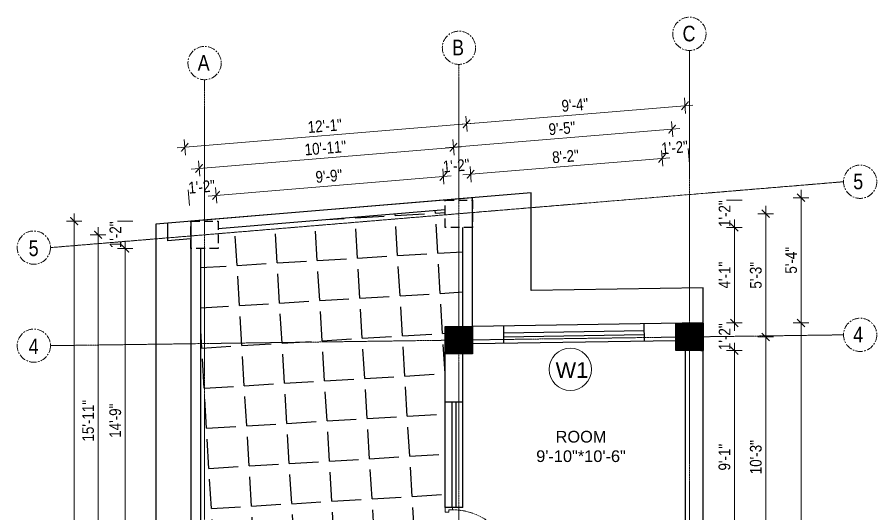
# Model space of a CAD drawing. Header units: inches. Extents: x -10117506 to -5032697, y -6529230 to -3253155.
# Drawn here: x -5058073.2 to -5057632.5, y -3255057.2 to -3254802.4 of the extents above; entities that cross this region are included whole.
import ezdxf

# ---------------------------------------------------------------- set-up
doc = ezdxf.new("R2010")
doc.units = ezdxf.units.IN
doc.header["$LTSCALE"] = 2
doc.header["$MEASUREMENT"] = 0
doc.header["$PDMODE"] = 34
doc.linetypes.add('CENTER', pattern=[2, 1.25, -0.25, 0.25, -0.25])
doc.linetypes.add('HIDDEN', pattern=[0.375, 0.25, -0.125])
doc.layers.get('0').update_dxf_attribs({"linetype": 'CONTINUOUS'})
doc.layers.get('DEFPOINTS').update_dxf_attribs({"color": 141, "linetype": 'CONTINUOUS'})
doc.layers.add('A-Hatch', color=7, linetype='CONTINUOUS')
for name, color, linetype, lineweight in [('Annotate-Lite.w', 177, 'CONTINUOUS', 9), ('Annotations-Bold.w', 177, 'CONTINUOUS', 13), ('DIM 1-100', 4, 'CONTINUOUS', 13), ('Door-Window.w', 4, 'CONTINUOUS', 15), ('TEXT', 181, 'CONTINUOUS', 25)]:
    doc.layers.add(name, color=color, linetype=linetype, lineweight=lineweight)
doc.styles.add('ARAIL', font='ARIALN.TTF')
doc.styles.add('arial.', font='arial.ttf')
doc.styles.add('gaurav', font='arial.ttf')
doc.styles.get("Standard").update_dxf_attribs({"font": 'ARIALN.TTF'})
doc.dimstyles.new('1 by 96', dxfattribs={"dimtxt": 6, "dimasz": 4, "dimexe": 4, "dimexo": 4, "dimgap": 2, "dimtad": 1, "dimdec": 0, "dimzin": 0, "dimdsep": 46, "dimlunit": 4, "dimtxsty": 'Standard', "dimblk": 'ARCHTICK', "dimcen": 0, "dimdle": 4, "dimadec": 0, "dimazin": 0, "dimtfac": 1, "dimtdec": 0, "dimtix": 1, "dimtofl": 0, "dimtmove": 1, "dimatfit": 3, "dimldrblk": 'ARCHTICK', "dimfxl": 4, "dimfxlon": 1, "dimtolj": 1, "dimtzin": 0, "dimlwd": -1, "dimlwe": -1, "dimarcsym": 0})

# ---------------------------------------------------------------- blocks, each defined once
blk = doc.blocks.new('3-0')
at = {"ltscale": 3}
for p, q in [((11063.05, 10097.68), (11065.97, 10099.9)), ((11065.97, 10099.9), (11066.71, 10098.92)), ((11063.05, 10097.68), (11064.53, 10095.73)), ((11065.99, 10096.84), (11064.53, 10095.73)), ((11065.25, 10097.81), (11066.71, 10098.92)), ((11065.99, 10096.84), (11065.25, 10097.81)), ((11085.5, 10074.13), (11110.32, 10092.96)), ((11086.24, 10073.15), (11111.05, 10091.97)), ((11111.05, 10091.97), (11110.32, 10092.96)), ((11084.04, 10073.02), (11082.57, 10071.91)), ((11084.04, 10073.02), (11084.78, 10072.04)), ((11084.78, 10072.04), (11086.24, 10073.15)), ((11086.24, 10073.15), (11085.5, 10074.13)), ((11087.72, 10071.2), (11086.24, 10073.15)), ((11082.57, 10071.91), (11084.79, 10068.98)), ((11084.79, 10068.98), (11087.72, 10071.2))]:
    blk.add_line(p, q, dxfattribs=at)
at = {"layer": 'Door-Window.w', "color": 9, "linetype": 'HIDDEN', "lineweight": 18}
blk.add_arc((11085.5, 10074.13), 31.16, 37.1906, 127.1465, dxfattribs=at)
blk = doc.blocks.new('_ArchTick')
at = {"color": 0, "linetype": 'ByBlock', "const_width": 0.15}
blk.add_lwpolyline([(-0.5, -0.5), (0.5, 0.5)], dxfattribs=at)
blk = doc.blocks.new('*D2118')
at = {"layer": 'DEFPOINTS', "color": 0, "ltscale": 0.5, "transparency": 16777216}
for p in [(-5057987.33, -3254869.13), (-5057839.75, -3254895.03), (-5057984.18, -3254907.04)]:
    blk.add_point(p, dxfattribs=at)
at = {"layer": 'DIM 1-100', "color": 0, "ltscale": 0.5, "transparency": 16777216}
for p, q in [((-5057842.57, -3254861.11), (-5057843.24, -3254853.14)), ((-5057838.92, -3254856.79), (-5057991.31, -3254869.46)), ((-5057987, -3254873.11), (-5057987.66, -3254865.14))]:
    blk.add_line(p, q, dxfattribs=at)
at = {"layer": 'DIM 1-100', "color": 0, "ltscale": 0.5, "transparency": 16777216, "xscale": 4, "yscale": 4, "zscale": 4}
for p, rotation in [((-5057842.9, -3254857.12), 4.751526985374808), ((-5057987.33, -3254869.13), 184.7515269853748)]:
    blk.add_blockref('_ArchTick', p, dxfattribs=dict(at, rotation=rotation))
at = {"layer": 'DIM 1-100', "color": 0, "ltscale": 0.5, "transparency": 16777216, "insert": (-5057915.53, -3254858.13), "char_height": 6, "attachment_point": 5, "rotation": 4.7515}
blk.add_mtext('\\A1;12\'-1"', dxfattribs=at)
blk = doc.blocks.new('*D2119')
at = {"layer": 'DEFPOINTS', "color": 0, "ltscale": 0.5, "transparency": 16777216}
for p in [(-5057840.76, -3254882.95), (-5057839.75, -3254895.03), (-5057853.75, -3254896.2)]:
    blk.add_point(p, dxfattribs=at)
at = {"layer": 'DIM 1-100', "color": 0, "ltscale": 0.5, "transparency": 16777216}
for p, q in [((-5057854.43, -3254888.1), (-5057855.09, -3254880.13)), ((-5057840.43, -3254886.94), (-5057841.09, -3254878.96))]:
    blk.add_line(p, q, dxfattribs=at)
at = {"layer": 'DIM 1-100', "color": 0, "ltscale": 0.5, "transparency": 16777216, "insert": (-5057848.17, -3254878.54), "char_height": 6, "attachment_point": 5, "rotation": 4.7515}
blk.add_mtext('\\A1;1\'-2"', dxfattribs=at)
blk = doc.blocks.new('*D2120')
at = {"layer": 'DEFPOINTS', "color": 0, "ltscale": 0.5, "transparency": 16777216}
for p in [(-5057971.28, -3254893.8), (-5057853.75, -3254896.2), (-5057970.18, -3254907.04)]:
    blk.add_point(p, dxfattribs=at)
at = {"layer": 'DIM 1-100', "color": 0, "ltscale": 0.5, "transparency": 16777216}
for p, q in [((-5057854.43, -3254888.1), (-5057855.09, -3254880.13)), ((-5057850.77, -3254883.78), (-5057975.26, -3254894.13)), ((-5057970.95, -3254897.79), (-5057971.61, -3254889.81))]:
    blk.add_line(p, q, dxfattribs=at)
at = {"layer": 'DIM 1-100', "color": 0, "ltscale": 0.5, "transparency": 16777216, "xscale": 4, "yscale": 4, "zscale": 4}
for p, rotation in [((-5057854.76, -3254884.11), 4.75152698545986), ((-5057971.28, -3254893.8), 184.7515269854599)]:
    blk.add_blockref('_ArchTick', p, dxfattribs=dict(at, rotation=rotation))
at = {"layer": 'DIM 1-100', "color": 0, "ltscale": 0.5, "transparency": 16777216, "insert": (-5057913.44, -3254883.91), "char_height": 6, "attachment_point": 5, "rotation": 4.7515}
blk.add_mtext('\\A1;9\'-9"', dxfattribs=at)
blk = doc.blocks.new('*D2121')
at = {"layer": 'DEFPOINTS', "color": 0, "ltscale": 0.5, "transparency": 16777216}
for p in [(-5057985.18, -3254894.96), (-5057984.18, -3254907.04), (-5057970.18, -3254907.04)]:
    blk.add_point(p, dxfattribs=at)
at = {"layer": 'DIM 1-100', "color": 0, "ltscale": 0.5, "transparency": 16777216}
for p, q in [((-5057984.85, -3254898.94), (-5057985.51, -3254890.97)), ((-5057970.95, -3254897.79), (-5057971.61, -3254889.81))]:
    blk.add_line(p, q, dxfattribs=at)
at = {"layer": 'DIM 1-100', "color": 0, "ltscale": 0.5, "transparency": 16777216, "insert": (-5057978.64, -3254889.38), "char_height": 6, "attachment_point": 5, "rotation": 4.7515}
blk.add_mtext('\\A1;1\'-2"', dxfattribs=at)
blk = doc.blocks.new('*D2122')
at = {"layer": 'DEFPOINTS', "color": 0, "ltscale": 0.5, "transparency": 16777216}
for p in [(-5057849.58, -3254869.15), (-5057846.75, -3254903.2), (-5057977.18, -3254914.04)]:
    blk.add_point(p, dxfattribs=at)
at = {"layer": 'DIM 1-100', "color": 0, "ltscale": 0.5, "transparency": 16777216}
for p, q in [((-5057983.99, -3254880.32), (-5057845.6, -3254868.82)), ((-5057849.25, -3254873.13), (-5057849.91, -3254865.16)), ((-5057979.68, -3254883.98), (-5057980.34, -3254876))]:
    blk.add_line(p, q, dxfattribs=at)
at = {"layer": 'DIM 1-100', "color": 0, "ltscale": 0.5, "transparency": 16777216, "xscale": 4, "yscale": 4, "zscale": 4}
for p, rotation in [((-5057849.58, -3254869.15), 4.751526985461142), ((-5057980.01, -3254879.99), 184.7515269854611)]:
    blk.add_blockref('_ArchTick', p, dxfattribs=dict(at, rotation=rotation))
at = {"layer": 'DIM 1-100', "color": 0, "ltscale": 0.5, "transparency": 16777216, "insert": (-5057915.21, -3254869.52), "char_height": 6, "attachment_point": 5, "rotation": 4.7515}
blk.add_mtext('\\A1;10\'-11"', dxfattribs=at)
blk = doc.blocks.new('*D2123')
at = {"layer": 'DEFPOINTS', "color": 0, "ltscale": 0.5, "transparency": 16777216}
for p in [(-5057984.18, -3254907.04), (-5058017.88, -3254921.04), (-5057984.18, -3254921.04)]:
    blk.add_point(p, dxfattribs=at)
at = {"layer": 'DIM 1-100', "color": 0, "ltscale": 0.5, "transparency": 16777216}
for p, q in [((-5058013.88, -3254907.04), (-5058021.88, -3254907.04)), ((-5058013.88, -3254921.04), (-5058021.88, -3254921.04))]:
    blk.add_line(p, q, dxfattribs=at)
at = {"layer": 'DIM 1-100', "color": 0, "ltscale": 0.5, "transparency": 16777216, "insert": (-5058022.89, -3254914.04), "char_height": 6, "attachment_point": 5, "rotation": 90}
blk.add_mtext('\\A1;1\'-2"', dxfattribs=at)
blk = doc.blocks.new('*D2124')
at = {"layer": 'DEFPOINTS', "color": 0, "ltscale": 0.5, "transparency": 16777216}
for p in [(-5057984.18, -3254921.04), (-5058017.88, -3255097.83), (-5057984.18, -3255097.83)]:
    blk.add_point(p, dxfattribs=at)
at = {"layer": 'DIM 1-100', "color": 0, "ltscale": 0.5, "transparency": 16777216}
for p, q in [((-5058017.88, -3254917.04), (-5058017.88, -3255101.83)), ((-5058013.88, -3254921.04), (-5058021.88, -3254921.04)), ((-5058013.88, -3255097.83), (-5058021.88, -3255097.83))]:
    blk.add_line(p, q, dxfattribs=at)
at = {"layer": 'DIM 1-100', "color": 0, "ltscale": 0.5, "transparency": 16777216, "xscale": 4, "yscale": 4, "zscale": 4}
for p, rotation in [((-5058017.88, -3254921.04), 90), ((-5058017.88, -3255097.83), 270)]:
    blk.add_blockref('_ArchTick', p, dxfattribs=dict(at, rotation=rotation))
at = {"layer": 'DIM 1-100', "color": 0, "ltscale": 0.5, "transparency": 16777216, "insert": (-5058022.95, -3255009.43), "char_height": 6, "attachment_point": 5, "rotation": 90}
blk.add_mtext('\\A1;14\'-9"', dxfattribs=at)
blk = doc.blocks.new('*D2132')
at = {"layer": 'DEFPOINTS', "color": 0, "ltscale": 0.5, "transparency": 16777216}
for p in [(-5058031.81, -3254914.04), (-5057977.18, -3254914.04), (-5057977.18, -3255104.83)]:
    blk.add_point(p, dxfattribs=at)
at = {"layer": 'DIM 1-100', "color": 0, "ltscale": 0.5, "transparency": 16777216}
for p, q in [((-5058031.81, -3255108.83), (-5058031.81, -3254910.04)), ((-5058027.81, -3254914.04), (-5058035.81, -3254914.04)), ((-5058027.81, -3255104.83), (-5058035.81, -3255104.83))]:
    blk.add_line(p, q, dxfattribs=at)
at = {"layer": 'DIM 1-100', "color": 0, "ltscale": 0.5, "transparency": 16777216, "xscale": 4, "yscale": 4, "zscale": 4}
for p, rotation in [((-5058031.81, -3254914.04), 90), ((-5058031.81, -3255104.83), 270)]:
    blk.add_blockref('_ArchTick', p, dxfattribs=dict(at, rotation=rotation))
at = {"layer": 'DIM 1-100', "color": 0, "ltscale": 0.5, "transparency": 16777216, "insert": (-5058036.88, -3255009.43), "char_height": 6, "attachment_point": 5, "rotation": 90}
blk.add_mtext('\\A1;15\'-11"', dxfattribs=at)
blk = doc.blocks.new('*D2133')
at = {"layer": 'DEFPOINTS', "color": 0, "ltscale": 0.5, "transparency": 16777216}
for p in [(-5057984.18, -3254907.04), (-5058044.02, -3255341.09), (-5057984.18, -3255341.09)]:
    blk.add_point(p, dxfattribs=at)
at = {"layer": 'DIM 1-100', "color": 0, "ltscale": 0.5, "transparency": 16777216}
for p, q in [((-5058044.02, -3254903.04), (-5058044.02, -3255345.09)), ((-5058040.02, -3254907.04), (-5058048.02, -3254907.04)), ((-5058040.02, -3255341.09), (-5058048.02, -3255341.09))]:
    blk.add_line(p, q, dxfattribs=at)
at = {"layer": 'DIM 1-100', "color": 0, "ltscale": 0.5, "transparency": 16777216, "xscale": 4, "yscale": 4, "zscale": 4}
for p, rotation in [((-5058044.02, -3254907.04), 90), ((-5058044.02, -3255341.09), 270)]:
    blk.add_blockref('_ArchTick', p, dxfattribs=dict(at, rotation=rotation))
at = {"layer": 'DIM 1-100', "color": 0, "ltscale": 0.5, "transparency": 16777216, "insert": (-5058049.09, -3255124.06), "char_height": 6, "attachment_point": 5, "rotation": 90}
blk.add_mtext('\\A1;36\'-2"', dxfattribs=at)
blk = doc.blocks.new('*D2147')
at = {"layer": 'DEFPOINTS', "color": 0, "ltscale": 0.5, "transparency": 16777216}
for p in [(-5057721.59, -3254973.44), (-5057705.55, -3254973.44), (-5057721.59, -3255082.81)]:
    blk.add_point(p, dxfattribs=at)
at = {"layer": 'DIM 1-100', "color": 0, "ltscale": 0.5, "transparency": 16777216}
for p, q in [((-5057705.55, -3255086.81), (-5057705.55, -3254969.44)), ((-5057709.55, -3254973.44), (-5057701.55, -3254973.44)), ((-5057709.55, -3255082.81), (-5057701.55, -3255082.81))]:
    blk.add_line(p, q, dxfattribs=at)
at = {"layer": 'DIM 1-100', "color": 0, "ltscale": 0.5, "transparency": 16777216, "xscale": 4, "yscale": 4, "zscale": 4}
for p, rotation in [((-5057705.55, -3254973.44), 90), ((-5057705.55, -3255082.81), 270)]:
    blk.add_blockref('_ArchTick', p, dxfattribs=dict(at, rotation=rotation))
at = {"layer": 'DIM 1-100', "color": 0, "ltscale": 0.5, "transparency": 16777216, "insert": (-5057710.61, -3255028.13), "char_height": 6, "attachment_point": 5, "rotation": 90}
blk.add_mtext('\\A1;9\'-1"', dxfattribs=at)
blk = doc.blocks.new('*D2148')
at = {"layer": 'DEFPOINTS', "color": 0, "ltscale": 0.5, "transparency": 16777216}
for p in [(-5057721.81, -3254959.23), (-5057705.55, -3254959.23), (-5057721.59, -3254973.44)]:
    blk.add_point(p, dxfattribs=at)
at = {"layer": 'DIM 1-100', "color": 0, "ltscale": 0.5, "transparency": 16777216}
for p, q in [((-5057709.55, -3254959.23), (-5057701.55, -3254959.23)), ((-5057709.55, -3254973.44), (-5057701.55, -3254973.44))]:
    blk.add_line(p, q, dxfattribs=at)
at = {"layer": 'DIM 1-100', "color": 0, "ltscale": 0.5, "transparency": 16777216, "insert": (-5057710.56, -3254966.33), "char_height": 6, "attachment_point": 5, "rotation": 90}
blk.add_mtext('\\A1;1\'-2"', dxfattribs=at)
blk = doc.blocks.new('*D2149')
at = {"layer": 'DEFPOINTS', "color": 0, "ltscale": 0.5, "transparency": 16777216}
for p in [(-5057839.75, -3254910.2), (-5057705.55, -3254910.2), (-5057721.81, -3254959.23)]:
    blk.add_point(p, dxfattribs=at)
at = {"layer": 'DIM 1-100', "color": 0, "ltscale": 0.5, "transparency": 16777216}
for p, q in [((-5057705.55, -3254963.23), (-5057705.55, -3254906.2)), ((-5057709.55, -3254910.2), (-5057701.55, -3254910.2)), ((-5057709.55, -3254959.23), (-5057701.55, -3254959.23))]:
    blk.add_line(p, q, dxfattribs=at)
at = {"layer": 'DIM 1-100', "color": 0, "ltscale": 0.5, "transparency": 16777216, "xscale": 4, "yscale": 4, "zscale": 4}
for p, rotation in [((-5057705.55, -3254910.2), 90), ((-5057705.55, -3254959.23), 270)]:
    blk.add_blockref('_ArchTick', p, dxfattribs=dict(at, rotation=rotation))
at = {"layer": 'DIM 1-100', "color": 0, "ltscale": 0.5, "transparency": 16777216, "insert": (-5057710.56, -3254934.71), "char_height": 6, "attachment_point": 5, "rotation": 90}
blk.add_mtext('\\A1;4\'-1"', dxfattribs=at)
blk = doc.blocks.new('*D2150')
at = {"layer": 'DEFPOINTS', "color": 0, "ltscale": 0.5, "transparency": 16777216}
for p in [(-5057839.75, -3254896.2), (-5057705.55, -3254896.2), (-5057839.75, -3254910.2)]:
    blk.add_point(p, dxfattribs=at)
at = {"layer": 'DIM 1-100', "color": 0, "ltscale": 0.5, "transparency": 16777216}
for p, q in [((-5057709.55, -3254896.2), (-5057701.55, -3254896.2)), ((-5057709.55, -3254910.2), (-5057701.55, -3254910.2))]:
    blk.add_line(p, q, dxfattribs=at)
at = {"layer": 'DIM 1-100', "color": 0, "ltscale": 0.5, "transparency": 16777216, "insert": (-5057710.56, -3254903.2), "char_height": 6, "attachment_point": 5, "rotation": 90}
blk.add_mtext('\\A1;1\'-2"', dxfattribs=at)
blk = doc.blocks.new('*D2153')
at = {"layer": 'DEFPOINTS', "color": 0, "ltscale": 0.5, "transparency": 16777216}
for p in [(-5057728.59, -3254966.44), (-5057689.47, -3254966.44), (-5057728.61, -3255089.81)]:
    blk.add_point(p, dxfattribs=at)
at = {"layer": 'DIM 1-100', "color": 0, "ltscale": 0.5, "transparency": 16777216}
for p, q in [((-5057689.47, -3255093.81), (-5057689.47, -3254962.44)), ((-5057693.47, -3254966.44), (-5057685.47, -3254966.44)), ((-5057693.47, -3255089.81), (-5057685.47, -3255089.81))]:
    blk.add_line(p, q, dxfattribs=at)
at = {"layer": 'DIM 1-100', "color": 0, "ltscale": 0.5, "transparency": 16777216, "xscale": 4, "yscale": 4, "zscale": 4}
for p, rotation in [((-5057689.47, -3254966.44), 90), ((-5057689.47, -3255089.81), 270)]:
    blk.add_blockref('_ArchTick', p, dxfattribs=dict(at, rotation=rotation))
at = {"layer": 'DIM 1-100', "color": 0, "ltscale": 0.5, "transparency": 16777216, "insert": (-5057694.53, -3255028.13), "char_height": 6, "attachment_point": 5, "rotation": 90}
blk.add_mtext('\\A1;10\'-3"', dxfattribs=at)
blk = doc.blocks.new('*D2154')
at = {"layer": 'DEFPOINTS', "color": 0, "ltscale": 0.5, "transparency": 16777216}
for p in [(-5057846.75, -3254903.2), (-5057689.47, -3254903.2), (-5057728.59, -3254966.44)]:
    blk.add_point(p, dxfattribs=at)
at = {"layer": 'DIM 1-100', "color": 0, "ltscale": 0.5, "transparency": 16777216}
for p, q in [((-5057689.47, -3254970.44), (-5057689.47, -3254899.2)), ((-5057693.47, -3254903.2), (-5057685.47, -3254903.2)), ((-5057693.47, -3254966.44), (-5057685.47, -3254966.44))]:
    blk.add_line(p, q, dxfattribs=at)
at = {"layer": 'DIM 1-100', "color": 0, "ltscale": 0.5, "transparency": 16777216, "xscale": 4, "yscale": 4, "zscale": 4}
for p, rotation in [((-5057689.47, -3254903.2), 90), ((-5057689.47, -3254966.44), 270)]:
    blk.add_blockref('_ArchTick', p, dxfattribs=dict(at, rotation=rotation))
at = {"layer": 'DIM 1-100', "color": 0, "ltscale": 0.5, "transparency": 16777216, "insert": (-5057694.53, -3254934.82), "char_height": 6, "attachment_point": 5, "rotation": 90}
blk.add_mtext('\\A1;5\'-3"', dxfattribs=at)
blk = doc.blocks.new('*D2155')
at = {"layer": 'DEFPOINTS', "color": 0, "ltscale": 0.5, "transparency": 16777216}
for p in [(-5057721.59, -3254959.22), (-5057671.39, -3254959.22), (-5057721.59, -3255325.23)]:
    blk.add_point(p, dxfattribs=at)
at = {"layer": 'DIM 1-100', "color": 0, "ltscale": 0.5, "transparency": 16777216}
for p, q in [((-5057671.39, -3255329.23), (-5057671.39, -3254955.22)), ((-5057675.39, -3254959.22), (-5057667.39, -3254959.22)), ((-5057675.39, -3255325.23), (-5057667.39, -3255325.23))]:
    blk.add_line(p, q, dxfattribs=at)
at = {"layer": 'DIM 1-100', "color": 0, "ltscale": 0.5, "transparency": 16777216, "xscale": 4, "yscale": 4, "zscale": 4}
for p, rotation in [((-5057671.39, -3254959.22), 90), ((-5057671.39, -3255325.23), 270)]:
    blk.add_blockref('_ArchTick', p, dxfattribs=dict(at, rotation=rotation))
at = {"layer": 'DIM 1-100', "color": 0, "ltscale": 0.5, "transparency": 16777216, "insert": (-5057676.46, -3255142.23), "char_height": 6, "attachment_point": 5, "rotation": 90}
blk.add_mtext('\\A1;30\'-6"', dxfattribs=at)
blk = doc.blocks.new('*D2156')
at = {"layer": 'DEFPOINTS', "color": 0, "ltscale": 0.5, "transparency": 16777216}
for p in [(-5057839.75, -3254895.03), (-5057671.39, -3254895.03), (-5057721.59, -3254959.22)]:
    blk.add_point(p, dxfattribs=at)
at = {"layer": 'DIM 1-100', "color": 0, "ltscale": 0.5, "transparency": 16777216}
for p, q in [((-5057671.39, -3254963.22), (-5057671.39, -3254891.03)), ((-5057675.39, -3254895.03), (-5057667.39, -3254895.03)), ((-5057675.39, -3254959.22), (-5057667.39, -3254959.22))]:
    blk.add_line(p, q, dxfattribs=at)
at = {"layer": 'DIM 1-100', "color": 0, "ltscale": 0.5, "transparency": 16777216, "xscale": 4, "yscale": 4, "zscale": 4}
for p, rotation in [((-5057671.39, -3254895.03), 90), ((-5057671.39, -3254959.22), 270)]:
    blk.add_blockref('_ArchTick', p, dxfattribs=dict(at, rotation=rotation))
at = {"layer": 'DIM 1-100', "color": 0, "ltscale": 0.5, "transparency": 16777216, "insert": (-5057676.44, -3254927.13), "char_height": 6, "attachment_point": 5, "rotation": 90}
blk.add_mtext('\\A1;5\'-4"', dxfattribs=at)
blk = doc.blocks.new('*D2114')
at = {"layer": 'DEFPOINTS', "color": 0, "ltscale": 0.5, "transparency": 16777216}
for p in [(-5057742.63, -3254874.79), (-5057839.75, -3254895.03), (-5057735.59, -3254959.44)]:
    blk.add_point(p, dxfattribs=at)
at = {"layer": 'DIM 1-100', "color": 0, "ltscale": 0.5, "transparency": 16777216}
for p, q in [((-5057742.3, -3254878.78), (-5057742.96, -3254870.81)), ((-5057844.74, -3254883.28), (-5057738.64, -3254874.46)), ((-5057840.43, -3254886.94), (-5057841.09, -3254878.96))]:
    blk.add_line(p, q, dxfattribs=at)
at = {"layer": 'DIM 1-100', "color": 0, "ltscale": 0.5, "transparency": 16777216, "xscale": 4, "yscale": 4, "zscale": 4}
for p, rotation in [((-5057742.63, -3254874.79), 4.751526985459845), ((-5057840.76, -3254882.95), 184.7515269854599)]:
    blk.add_blockref('_ArchTick', p, dxfattribs=dict(at, rotation=rotation))
at = {"layer": 'DIM 1-100', "color": 0, "ltscale": 0.5, "transparency": 16777216, "insert": (-5057792.11, -3254873.83), "char_height": 6, "attachment_point": 5, "rotation": 4.7515}
blk.add_mtext('\\A1;8\'-2"', dxfattribs=at)
blk = doc.blocks.new('*D2115')
at = {"layer": 'DEFPOINTS', "color": 0, "ltscale": 0.5, "transparency": 16777216}
for p in [(-5057728.92, -3254873.66), (-5057735.59, -3254959.44), (-5057721.81, -3254959.23)]:
    blk.add_point(p, dxfattribs=at)
at = {"layer": 'DIM 1-100', "color": 0, "ltscale": 0.5, "transparency": 16777216}
for p, q in [((-5057742.3, -3254878.78), (-5057742.96, -3254870.81)), ((-5057728.59, -3254877.64), (-5057729.26, -3254869.67))]:
    blk.add_line(p, q, dxfattribs=at)
at = {"layer": 'DIM 1-100', "color": 0, "ltscale": 0.5, "transparency": 16777216, "insert": (-5057736.19, -3254869.23), "char_height": 6, "attachment_point": 5, "rotation": 4.7515}
blk.add_mtext('\\A1;1\'-2"', dxfattribs=at)
blk = doc.blocks.new('*D2116')
at = {"layer": 'DEFPOINTS', "color": 0, "ltscale": 0.5, "transparency": 16777216}
for p in [(-5057737.45, -3254859.83), (-5057846.75, -3254903.2), (-5057728.59, -3254966.44)]:
    blk.add_point(p, dxfattribs=at)
at = {"layer": 'DIM 1-100', "color": 0, "ltscale": 0.5, "transparency": 16777216}
for p, q in [((-5057737.12, -3254863.81), (-5057737.78, -3254855.84)), ((-5057853.57, -3254869.48), (-5057733.47, -3254859.5)), ((-5057849.25, -3254873.13), (-5057849.91, -3254865.16))]:
    blk.add_line(p, q, dxfattribs=at)
at = {"layer": 'DIM 1-100', "color": 0, "ltscale": 0.5, "transparency": 16777216, "xscale": 4, "yscale": 4, "zscale": 4}
for p, rotation in [((-5057737.45, -3254859.83), 4.751526985459845), ((-5057849.58, -3254869.15), 184.7515269854599)]:
    blk.add_blockref('_ArchTick', p, dxfattribs=dict(at, rotation=rotation))
at = {"layer": 'DIM 1-100', "color": 0, "ltscale": 0.5, "transparency": 16777216, "insert": (-5057793.94, -3254859.44), "char_height": 6, "attachment_point": 5, "rotation": 4.7515}
blk.add_mtext('\\A1;9\'-5"', dxfattribs=at)
blk = doc.blocks.new('*D2117')
at = {"layer": 'DEFPOINTS', "color": 0, "ltscale": 0.5, "transparency": 16777216}
for p in [(-5057730.87, -3254847.81), (-5057839.75, -3254895.03), (-5057721.59, -3254959.44)]:
    blk.add_point(p, dxfattribs=at)
at = {"layer": 'DIM 1-100', "color": 0, "ltscale": 0.5, "transparency": 16777216}
for p, q in [((-5057730.54, -3254851.8), (-5057731.2, -3254843.82)), ((-5057846.89, -3254857.45), (-5057726.88, -3254847.48)), ((-5057842.57, -3254861.11), (-5057843.24, -3254853.14))]:
    blk.add_line(p, q, dxfattribs=at)
at = {"layer": 'DIM 1-100', "color": 0, "ltscale": 0.5, "transparency": 16777216, "xscale": 4, "yscale": 4, "zscale": 4}
for p, rotation in [((-5057730.87, -3254847.81), 4.75152698538089), ((-5057842.9, -3254857.12), 184.7515269853809)]:
    blk.add_blockref('_ArchTick', p, dxfattribs=dict(at, rotation=rotation))
at = {"layer": 'DIM 1-100', "color": 0, "ltscale": 0.5, "transparency": 16777216, "insert": (-5057787.31, -3254847.42), "char_height": 6, "attachment_point": 5, "rotation": 4.7515}
blk.add_mtext('\\A1;9\'-4"', dxfattribs=at)

msp = doc.modelspace()

# ---------------------------------------------------------------- hatches: boundary and pattern name
at = {"layer": 'A-Hatch', "ltscale": 0.5}
h = msp.add_hatch(dxfattribs=at)
h.set_pattern_fill('ANGLE', color=256, scale=75, angle=3.4571)
h.set_pattern_definition([(3.45713447, (-9250.709, 691.048), (-1.243724074, 20.587466465), [15, -5.625]), (93.45713447, (-9250.709, 691.048), (-20.587466465, -1.243724074), [15, -5.625])])
edge = h.paths.add_edge_path()
edge.add_line((-5057853.75, -3254961.05), (-5057844.75, -3254961.05))
edge.add_line((-5057844.75, -3254961.05), (-5057844.75, -3254910.2))
edge.add_line((-5057844.75, -3254910.2), (-5057853.75, -3254910.2))
edge.add_line((-5057853.75, -3254910.2), (-5057853.75, -3254901.21))
edge.add_line((-5057853.75, -3254901.21), (-5057970.18, -3254910.89))
edge.add_line((-5057970.18, -3254910.89), (-5057970.18, -3254921.04))
edge.add_line((-5057970.18, -3254921.04), (-5057979.18, -3254921.04))
edge.add_line((-5057979.18, -3254921.04), (-5057979.18, -3255097.83))
edge.add_line((-5057979.18, -3255097.83), (-5057970.18, -3255097.83))
edge.add_line((-5057970.18, -3255097.83), (-5057970.18, -3255111.83))
edge.add_line((-5057970.18, -3255111.83), (-5057979.18, -3255111.83))
edge.add_line((-5057979.18, -3255111.83), (-5057979.18, -3255233.08))
edge.add_line((-5057979.18, -3255233.08), (-5057970.18, -3255233.08))
edge.add_line((-5057970.18, -3255233.08), (-5057970.18, -3255247.08))
edge.add_line((-5057970.18, -3255247.08), (-5057979.18, -3255247.08))
edge.add_line((-5057979.18, -3255247.08), (-5057979.18, -3255326.24))
edge.add_line((-5057979.18, -3255326.24), (-5057970.18, -3255326.24))
edge.add_line((-5057970.18, -3255326.24), (-5057970.18, -3255335.24))
edge.add_line((-5057970.18, -3255335.24), (-5057853.75, -3255328.23))
edge.add_line((-5057853.75, -3255328.23), (-5057853.75, -3255318.4))
edge.add_line((-5057853.75, -3255318.4), (-5057853.75, -3255315.94))
edge.add_line((-5057853.75, -3255315.94), (-5057879.56, -3255315.93))
edge.add_line((-5057879.56, -3255315.93), (-5057879.58, -3255314.7))
edge.add_ellipse((-5057848.42, -3255314.72), major_axis=(24.85, 18.79), ratio=1, start_angle=62.763, end_angle=142.875, ccw=False)
edge.add_line((-5057853.75, -3255284.03), (-5057853.75, -3255107.62))
edge.add_line((-5057853.75, -3255107.62), (-5057853.76, -3255107.62))
edge.add_line((-5057853.76, -3255107.62), (-5057853.75, -3255103.95))
edge.add_line((-5057853.75, -3255103.95), (-5057853.75, -3255089.95))
edge.add_line((-5057853.75, -3255089.95), (-5057853.76, -3255086.28))
edge.add_line((-5057853.76, -3255086.28), (-5057853.75, -3254961.05))
h.paths.add_polyline_path([(-5057937.43, -3255149.05), (-5057894.38, -3255149.05), (-5057894.38, -3255126.58), (-5057937.43, -3255126.58)], flags=24)
h = msp.add_hatch(dxfattribs=at)
h.set_pattern_fill('ANSI31', color=256)
h.set_pattern_definition([(45, (33449.96, 3424.64354), (-0.0883883476483, 0.0883883476483), [])])
h.paths.add_polyline_path([(-5057839.75, -3254961.05), (-5057853.75, -3254961.05), (-5057853.75, -3254975.05), (-5057839.75, -3254975.05)])
h = msp.add_hatch(dxfattribs=at)
h.set_pattern_fill('ANSI31', color=256)
h.set_pattern_definition([(45, (33568.12134, 3426.25548), (-0.0883883476483, 0.0883883476483), [])])
h.paths.add_polyline_path([(-5057721.59, -3254959.44), (-5057735.59, -3254959.44), (-5057735.59, -3254973.44), (-5057721.59, -3254973.44)])

# ---------------------------------------------------------------- linework, layer by layer
at = {"ltscale": 0.5}
for p, q in [((-5057809.75, -3254892.54), (-5058002.18, -3254908.53)), ((-5057839.75, -3254895.03), (-5057984.18, -3254907.04)), ((-5057839.75, -3254961.05), (-5057839.75, -3254895.03)), ((-5057809.75, -3254942.59), (-5057809.75, -3254892.54)), ((-5057853.75, -3254901.21), (-5057970.18, -3254910.89)), ((-5058002.18, -3254908.53), (-5058002.18, -3255360.21)), ((-5057996.18, -3254908.04), (-5057996.18, -3254917.07)), ((-5057984.18, -3254907.04), (-5057984.18, -3255341.09)), ((-5057844.75, -3254961.05), (-5057844.75, -3254910.2)), ((-5057984.18, -3254916.07), (-5057996.18, -3254917.07)), ((-5057979.18, -3254921.04), (-5057979.18, -3255097.83)), ((-5057721.59, -3254941.22), (-5057809.75, -3254942.59)), ((-5057721.59, -3254959.22), (-5057721.59, -3254941.22)), ((-5057721.59, -3254959.22), (-5057839.75, -3254961.05)), ((-5057823.67, -3254969.81), (-5057823.81, -3254960.81)), ((-5057751.68, -3254968.69), (-5057751.82, -3254959.69)), ((-5057730.59, -3254959.44), (-5057730.59, -3254959.22)), ((-5057721.59, -3255325.23), (-5057721.59, -3254959.22)), ((-5057823.75, -3254964.31), (-5057751.76, -3254963.19)), ((-5057823.72, -3254966.31), (-5057751.73, -3254965.19)), ((-5057735.59, -3254968.44), (-5057839.75, -3254970.05)), ((-5057721.45, -3254968.22), (-5057721.59, -3254968.23)), ((-5057853.75, -3255053.95), (-5057853.75, -3254975.05)), ((-5057844.75, -3255053.95), (-5057844.75, -3254975.05)), ((-5057730.59, -3255082.81), (-5057730.59, -3254973.44)), ((-5057844.75, -3254999.95), (-5057853.75, -3254999.95)), ((-5057850.25, -3255053.95), (-5057850.25, -3254999.95)), ((-5057848.25, -3255053.95), (-5057848.25, -3254999.95)), ((-5057844.75, -3255053.95), (-5057853.75, -3255053.95))]:
    msp.add_line(p, q, dxfattribs=at)
at = {"linetype": 'HIDDEN', "ltscale": 9}
for points in [[(-5057853.75, -3254896.2), (-5057839.75, -3254896.2), (-5057839.75, -3254910.2), (-5057853.75, -3254910.2)], [(-5057984.18, -3254907.04), (-5057970.18, -3254907.04), (-5057970.18, -3254921.04), (-5057984.18, -3254921.04)]]:
    msp.add_lwpolyline(points, close=True, dxfattribs=at)
at = {"ltscale": 0.5}
for points in [[(-5057853.75, -3254961.05), (-5057839.75, -3254961.05), (-5057839.75, -3254975.05), (-5057853.75, -3254975.05)], [(-5057735.59, -3254959.44), (-5057721.59, -3254959.44), (-5057721.59, -3254973.44), (-5057735.59, -3254973.44)]]:
    msp.add_lwpolyline(points, close=True, dxfattribs=at)
at = {"layer": 'Annotate-Lite.w', "ltscale": 0.005}
msp.add_circle((-5057789.68, -3254983.07), 10.86, dxfattribs=at)
at = {"layer": 'Annotations-Bold.w', "linetype": 'CENTER', "ltscale": 0.3}
for p, q in [((-5057728.59, -3255397.65), (-5057728.59, -3254819.44)), ((-5057846.75, -3255404.82), (-5057846.75, -3254826.61)), ((-5057977.18, -3255412.67), (-5057977.18, -3254834.46)), ((-5058056.18, -3254920.6), (-5057649.59, -3254886.81)), ((-5058056.18, -3254970.91), (-5057649.59, -3254965.36))]:
    msp.add_line(p, q, dxfattribs=at)
at = {"layer": 'Annotations-Bold.w', "linetype": 'CENTER', "ltscale": 1.5}
for centre in [(-5057728.59, -3254810.9), (-5057846.75, -3254818.07), (-5057977.18, -3254825.92), (-5057641.06, -3254886.81), (-5058064.71, -3254920.6), (-5057641.06, -3254965.36), (-5058064.71, -3254970.91)]:
    msp.add_circle(centre, 8.53, dxfattribs=at)

# ---------------------------------------------------------------- block references
at = {"layer": 'Door-Window.w', "linetype": 'ByBlock', "xscale": 0.9997910043702507, "yscale": 0.9997910037636757, "zscale": 0.9997910039624012, "rotation": 322.8475757291008}
msp.add_blockref('3-0', (-5072766.6, -3256420.45), dxfattribs=at)

# ---------------------------------------------------------------- texts
at = {"layer": 'Annotate-Lite.w', "ltscale": 0.005, "insert": (-5057797.22, -3254979.42), "char_height": 8, "attachment_point": 1, "style": 'gaurav'}
msp.add_mtext_dynamic_manual_height_columns('W1', width=8, gutter_width=100, heights=[0], dxfattribs=at)
at = {"layer": 'Annotations-Bold.w', "linetype": 'CENTER', "ltscale": 1.5, "char_height": 8, "attachment_point": 1, "style": 'ARAIL'}
for s, insert in [('C', (-5057732.13, -3254806.77)), ('B', (-5057850.29, -3254813.94)), ('A', (-5057980.71, -3254821.78)), ('5', (-5057644.59, -3254882.67)), ('5', (-5058067.36, -3254916.93)), ('4', (-5057644.59, -3254961.23)), ('4', (-5058067.36, -3254967.24))]:
    msp.add_mtext_dynamic_manual_height_columns(s, width=6.5393, gutter_width=100, heights=[0], dxfattribs=dict(at, insert=insert))
at = {"layer": 'TEXT', "lineweight": -2, "insert": (-5057784.17, -3255022.66), "char_height": 6, "attachment_point": 5, "style": 'arial.'}
msp.add_mtext_dynamic_manual_height_columns('ROOM\\P9\'-10"*10\'-6"', width=45.7314, gutter_width=30, heights=[0], dxfattribs=at)

# ---------------------------------------------------------------- dimensions: what is measured, and where the dimension line sits
at = {"layer": 'DIM 1-100', "ltscale": 0.5}
for base, p1, p2, angle, picture, middle in [((-5057730.87, -3254847.81), (-5057839.75, -3254895.03), (-5057721.59, -3254959.44), 4.7515, '*D2117', (-5057787.31, -3254847.42)), ((-5057737.45, -3254859.83), (-5057846.75, -3254903.2), (-5057728.59, -3254966.44), 184.7515, '*D2116', (-5057793.94, -3254859.44)), ((-5057728.92, -3254873.66), (-5057735.59, -3254959.44), (-5057721.81, -3254959.23), 184.7515, '*D2115', (-5057736.19, -3254869.23)), ((-5057742.63, -3254874.79), (-5057839.75, -3254895.03), (-5057735.59, -3254959.44), 184.7515, '*D2114', (-5057792.11, -3254873.83)), ((-5057840.76, -3254882.95), (-5057853.75, -3254896.2), (-5057839.75, -3254895.03), 184.7515, '*D2119', (-5057848.17, -3254878.54)), ((-5057971.28, -3254893.8), (-5057853.75, -3254896.2), (-5057970.18, -3254907.04), 184.7515, '*D2120', (-5057913.44, -3254883.91)), ((-5057985.18, -3254894.96), (-5057970.18, -3254907.04), (-5057984.18, -3254907.04), 184.7515, '*D2121', (-5057978.64, -3254889.38)), ((-5057671.39, -3254895.03), (-5057721.59, -3254959.22), (-5057839.75, -3254895.03), 90, '*D2156', (-5057676.44, -3254927.13)), ((-5057705.55, -3254896.2), (-5057839.75, -3254910.2), (-5057839.75, -3254896.2), 90, '*D2150', (-5057710.56, -3254903.2)), ((-5057689.47, -3254903.2), (-5057728.59, -3254966.44), (-5057846.75, -3254903.2), 90, '*D2154', (-5057694.53, -3254934.82)), ((-5058044.02, -3255341.09), (-5057984.18, -3254907.04), (-5057984.18, -3255341.09), 90, '*D2133', (-5058049.09, -3255124.06)), ((-5058017.88, -3254921.04), (-5057984.18, -3254907.04), (-5057984.18, -3254921.04), 90, '*D2123', (-5058022.89, -3254914.04)), ((-5057705.55, -3254910.2), (-5057721.81, -3254959.23), (-5057839.75, -3254910.2), 90, '*D2149', (-5057710.56, -3254934.71)), ((-5058031.81, -3254914.04), (-5057977.18, -3255104.83), (-5057977.18, -3254914.04), 90, '*D2132', (-5058036.88, -3255009.43)), ((-5058017.88, -3255097.83), (-5057984.18, -3254921.04), (-5057984.18, -3255097.83), 90, '*D2124', (-5058022.95, -3255009.43)), ((-5057705.55, -3254959.23), (-5057721.59, -3254973.44), (-5057721.81, -3254959.23), 90, '*D2148', (-5057710.56, -3254966.33)), ((-5057671.39, -3254959.22), (-5057721.59, -3255325.23), (-5057721.59, -3254959.22), 90, '*D2155', (-5057676.46, -3255142.23)), ((-5057689.47, -3254966.44), (-5057728.61, -3255089.81), (-5057728.59, -3254966.44), 90, '*D2153', (-5057694.53, -3255028.13)), ((-5057705.55, -3254973.44), (-5057721.59, -3255082.81), (-5057721.59, -3254973.44), 90, '*D2147', (-5057710.61, -3255028.13))]:
    dim = msp.add_linear_dim(base=base, p1=p1, p2=p2, angle=angle, dimstyle='1 by 96', dxfattribs=at)
    dim.commit()
    dim.dimension.update_dxf_attribs({"geometry": picture, "text_midpoint": middle})
for p1, p2, distance, picture, middle in [((-5057839.75, -3254895.03), (-5057984.18, -3254907.04), -38.04, '*D2118', (-5057915.53, -3254858.13)), ((-5057977.18, -3254914.04), (-5057846.75, -3254903.2), 34.17, '*D2122', (-5057915.21, -3254869.52))]:
    dim = msp.add_aligned_dim(p1=p1, p2=p2, distance=distance, dimstyle='1 by 96', dxfattribs=at)
    dim.commit()
    dim.dimension.update_dxf_attribs({"geometry": picture, "text_midpoint": middle})

doc.saveas('drawing.dxf')
